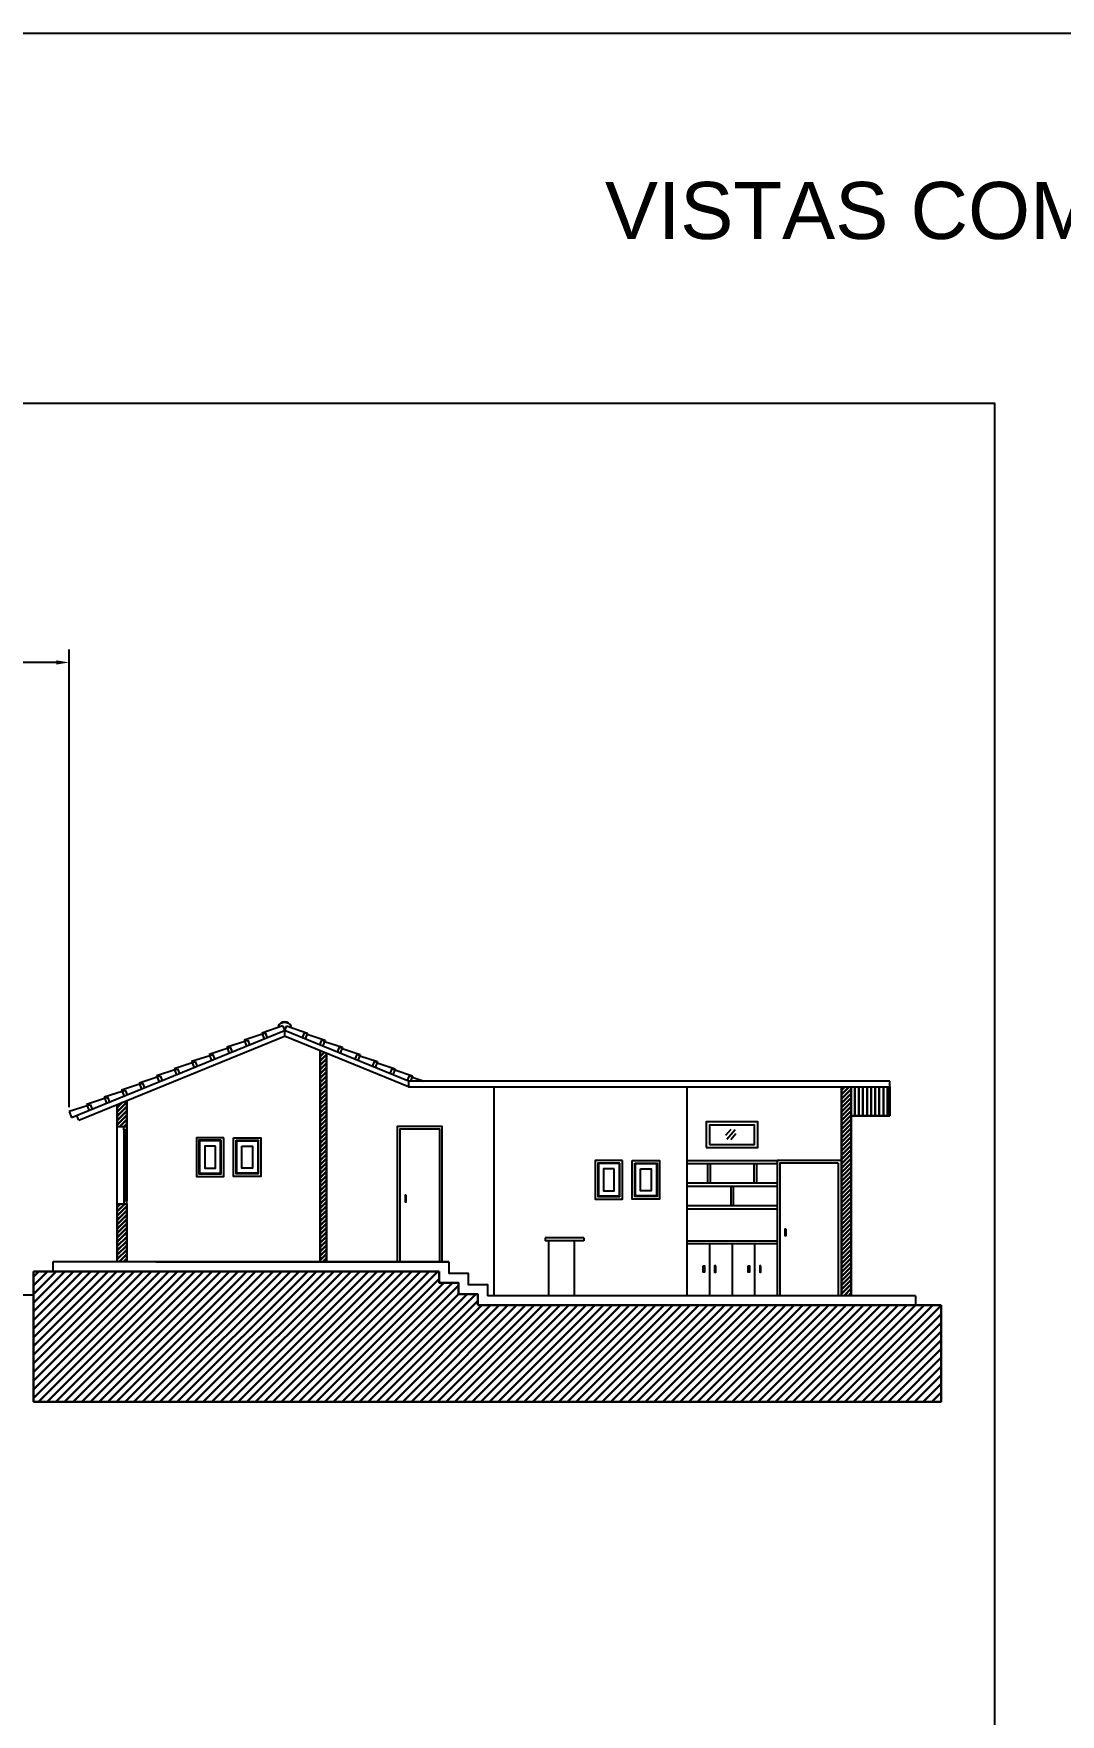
# Model space of a CAD drawing. Header units: metres. Extents: x 227 to 376, y 149 to 264.
# Drawn here: x 241.04 to 255.43, y 193.55 to 217.11 of the extents above; entities that cross this region are included whole.
import ezdxf

# ---------------------------------------------------------------- set-up
doc = ezdxf.new("R2010")
doc.units = ezdxf.units.M
doc.linetypes.add('CONTINUO', pattern=[0])
doc.layers.get('Defpoints').update_dxf_attribs({"color": 1})
for name, color, linetype, lineweight in [('Corte', 5, 'Continuous', 30), ('Cotas', 255, 'Continuous', 25), ('Cubierta', 2, 'Continuous', 25), ('Esquemas', 7, 'Continuous', 25), ('textos', 7, 'Continuous', 13)]:
    doc.layers.add(name, color=color, linetype=linetype, lineweight=lineweight)
doc.layers.add('Plano Arq', color=253, linetype='Continuous')
doc.layers.add('Zona Verde', color=3, linetype='Continuous')
doc.styles.add('0.3', font='', dxfattribs={"height": 0.3})
doc.styles.add('0.8', font='', dxfattribs={"height": 0.8})
doc.styles.get("Standard").update_dxf_attribs({"font": '', "height": 0.1})
doc.styles.get('0.3').set_extended_font_data('@Arial Unicode MS')
doc.styles.get('0.8').set_extended_font_data('@Arial Unicode MS')
doc.styles.get('Standard').set_extended_font_data('@Arial Unicode MS')
doc.dimstyles.get("Standard").update_dxf_attribs({"dimtxt": 0.1, "dimasz": 0.18, "dimexe": 0.18, "dimexo": 0.0625, "dimgap": 0.09, "dimtad": 0, "dimtih": 1, "dimtoh": 1, "dimzin": 0, "dimdsep": 46, "dimtxsty": 'Standard', "dimcen": 0.09, "dimclrd": 256, "dimclre": 256, "dimadec": 0, "dimazin": 0, "dimtfac": 1, "dimtofl": 0, "dimtmove": 0, "dimatfit": 3, "dimfxl": 1, "dimtolj": 1, "dimtzin": 0, "dimarcsym": 0})
pattern_1 = [(45, (-2237.690416, -763.40285), (-0.0303946533, 0.0303946533), [])]

# ---------------------------------------------------------------- blocks, each defined once
blk = doc.blocks.new('*D27')
at = {"layer": 'Cotas', "lineweight": -2, "ltscale": 2, "transparency": 16777216}
for p, q in [((236.969, 206.086), (236.969, 208.476)), ((241.535, 202.061), (241.535, 208.476)), ((237.149, 208.296), (238.661, 208.296)), ((241.355, 208.296), (239.843, 208.296))]:
    blk.add_line(p, q, dxfattribs=at)
at = {"layer": 'Cotas', "ltscale": 2, "transparency": 16777216}
for points in [[(237.149, 208.326), (237.149, 208.266), (236.969, 208.296)], [(241.355, 208.326), (241.355, 208.266), (241.535, 208.296)]]:
    blk.add_solid(points, dxfattribs=at)
at = {"layer": 'Defpoints', "color": 0, "ltscale": 2, "transparency": 16777216}
for p in [(236.969, 208.296), (236.969, 206.024), (241.535, 201.998)]:
    blk.add_point(p, dxfattribs=at)
at = {"layer": 'Cotas', "color": 0, "ltscale": 2, "transparency": 16777216, "insert": (239.252, 208.296), "char_height": 0.3, "width": 16.1146, "attachment_point": 5, "style": '0.3'}
blk.add_mtext('\\A1;3.2 m', dxfattribs=at)

msp = doc.modelspace()

# ---------------------------------------------------------------- hatches: boundary and pattern name
at = {"layer": 'Corte', "lineweight": 30}
h = msp.add_hatch(dxfattribs=at)
h.set_pattern_fill('ANSI31', color=256, scale=0.013538, style=0)
h.set_pattern_definition(pattern_1)
h.paths.add_polyline_path([(245.055, 199.892), (245.145, 199.892), (245.145, 202.817), (245.055, 202.853)])
h = msp.add_hatch(dxfattribs=at)
h.set_pattern_fill('ANSI31', color=256, scale=0.013538, style=0)
h.set_pattern_definition(pattern_1)
h.paths.add_polyline_path([(252.501, 202.348), (252.365, 202.348), (252.365, 199.418), (252.501, 199.418)])
at = {"layer": 'Corte'}
h = msp.add_hatch(dxfattribs=at)
h.set_pattern_fill('ANSI31', color=256, scale=0.018051, angle=45)
h.set_pattern_definition([(90, (-2127.873973, -784.07496), (-0.0573127079, 6e-18), [])])
h.paths.add_polyline_path([(252.501, 202.348), (252.501, 201.938), (253.042, 201.938), (253.042, 202.348)])
at = {"layer": 'Corte', "lineweight": 30}
h = msp.add_hatch(dxfattribs=at)
h.set_pattern_fill('ANSI31', color=256, scale=0.013538, style=0)
h.set_pattern_definition(pattern_1)
h.paths.add_polyline_path([(242.347, 202.154), (242.212, 202.099), (242.212, 201.788), (242.347, 201.788)])
h.paths.add_polyline_path([(242.212, 199.892), (242.347, 199.892), (242.347, 200.704), (242.302, 200.704), (242.212, 200.704)])
h = msp.add_hatch(dxfattribs=at)
h.set_pattern_fill('ANSI31', color=256, scale=0.027077, style=0)
h.set_pattern_definition([(45, (-2408.50463, -867.635674), (-0.0607893066, 0.0607893066), [])])
h.paths.add_polyline_path([(253.764, 197.929), (253.764, 199.283), (247.266, 199.283), (247.266, 199.441), (246.995, 199.441), (246.995, 199.599), (246.724, 199.599), (246.724, 199.757), (241.038, 199.757), (241.038, 197.929)])

# ---------------------------------------------------------------- linework, layer by layer
for p, q in [((245.055, 202.853), (245.055, 199.892)), ((245.145, 202.817), (245.145, 199.892)), ((252.365, 202.348), (252.365, 199.418)), ((252.501, 202.348), (252.501, 199.418)), ((242.212, 202.099), (242.212, 201.788)), ((242.347, 202.154), (242.347, 201.788)), ((252.501, 201.938), (252.501, 199.418)), ((253.764, 199.283), (247.266, 199.283)), ((253.764, 197.929), (253.764, 199.283))]:
    msp.add_line(p, q, dxfattribs=at)
at = {"layer": 'Corte'}
for p, q in [((253.042, 201.938), (253.042, 202.348)), ((252.501, 201.938), (253.042, 201.938)), ((242.212, 200.704), (242.212, 199.892)), ((242.347, 200.704), (242.347, 199.892)), ((241.76, 199.757), (241.038, 199.757)), ((241.038, 199.757), (241.038, 197.929)), ((246.724, 199.757), (241.76, 199.757)), ((241.038, 197.929), (253.764, 197.929))]:
    msp.add_line(p, q, dxfattribs=at)
msp.add_lwpolyline([(246.724, 199.757), (246.724, 199.599), (246.995, 199.599), (246.995, 199.441), (247.266, 199.441), (247.266, 199.283)], dxfattribs=at)
at = {"layer": 'Cubierta'}
for p, q in [((241.569, 201.915), (244.558, 203.134)), ((244.531, 203.201), (244.237, 203.1)), ((244.531, 203.201), (244.558, 203.134)), ((244.585, 203.201), (244.558, 203.134)), ((244.558, 203.134), (244.558, 203.056)), ((246.293, 202.426), (244.558, 203.134)), ((244.585, 203.201), (244.88, 203.1)), ((241.67, 201.878), (244.558, 203.056)), ((243.998, 202.983), (243.746, 202.9)), ((243.746, 202.9), (243.78, 202.816)), ((244.244, 203.084), (243.991, 203)), ((243.991, 203), (244.025, 202.916)), ((244.237, 203.1), (244.271, 203.017)), ((246.293, 202.348), (244.558, 203.056)), ((244.88, 203.1), (244.846, 203.017)), ((244.873, 203.084), (245.125, 203)), ((245.125, 203), (245.091, 202.916)), ((245.118, 202.983), (245.371, 202.9)), ((245.371, 202.9), (245.337, 202.816)), ((243.261, 202.683), (243.009, 202.599)), ((243.507, 202.783), (243.254, 202.699)), ((243.254, 202.699), (243.288, 202.616)), ((243.752, 202.883), (243.5, 202.8)), ((243.5, 202.8), (243.534, 202.716)), ((245.364, 202.883), (245.616, 202.8)), ((245.616, 202.8), (245.582, 202.716)), ((245.61, 202.783), (245.862, 202.699)), ((245.862, 202.699), (245.828, 202.616)), ((245.855, 202.683), (246.108, 202.599)), ((242.77, 202.482), (242.518, 202.399)), ((243.016, 202.583), (242.763, 202.499)), ((242.763, 202.499), (242.797, 202.416)), ((243.009, 202.599), (243.043, 202.516)), ((246.108, 202.599), (246.074, 202.516)), ((246.101, 202.583), (246.353, 202.499)), ((253.042, 202.426), (246.293, 202.426)), ((246.293, 202.426), (246.293, 202.348)), ((246.353, 202.499), (246.324, 202.426)), ((246.346, 202.482), (246.516, 202.426)), ((253.042, 202.348), (253.042, 202.426)), ((242.279, 202.282), (242.026, 202.199)), ((242.026, 202.199), (242.06, 202.115)), ((242.524, 202.382), (242.272, 202.299)), ((242.272, 202.299), (242.306, 202.215)), ((242.518, 202.399), (242.552, 202.315)), ((246.293, 202.348), (253.042, 202.348)), ((241.788, 202.082), (241.535, 201.998)), ((241.535, 201.998), (241.569, 201.915)), ((242.033, 202.182), (241.781, 202.098)), ((241.781, 202.098), (241.815, 202.015)), ((241.67, 201.878), (241.643, 201.945))]:
    msp.add_line(p, q, dxfattribs=at)
at = {"layer": 'Cubierta', "ltscale": 0.015}
for p, q in [((243.751, 202.885), (243.794, 202.9)), ((243.794, 202.9), (243.821, 202.833)), ((243.997, 202.985), (244.04, 203)), ((244.04, 203), (244.067, 202.934)), ((244.243, 203.086), (244.285, 203.101)), ((244.285, 203.101), (244.313, 203.034)), ((244.831, 203.101), (244.804, 203.034)), ((244.874, 203.086), (244.831, 203.101)), ((245.077, 203), (245.049, 202.934)), ((245.119, 202.985), (245.077, 203)), ((245.322, 202.9), (245.295, 202.833)), ((245.365, 202.885), (245.322, 202.9)), ((243.26, 202.685), (243.303, 202.7)), ((243.303, 202.7), (243.33, 202.633)), ((243.506, 202.785), (243.549, 202.8)), ((243.549, 202.8), (243.576, 202.733)), ((245.568, 202.8), (245.541, 202.733)), ((245.611, 202.785), (245.568, 202.8)), ((245.813, 202.7), (245.786, 202.633)), ((245.856, 202.685), (245.813, 202.7)), ((242.769, 202.485), (242.812, 202.499)), ((242.812, 202.499), (242.839, 202.433)), ((243.015, 202.585), (243.057, 202.6)), ((243.057, 202.6), (243.085, 202.533)), ((246.059, 202.6), (246.032, 202.533)), ((246.102, 202.585), (246.059, 202.6)), ((246.305, 202.499), (246.277, 202.433)), ((246.347, 202.485), (246.305, 202.499)), ((242.032, 202.184), (242.075, 202.199)), ((242.075, 202.199), (242.102, 202.132)), ((242.278, 202.284), (242.321, 202.299)), ((242.321, 202.299), (242.348, 202.232)), ((242.523, 202.384), (242.566, 202.399)), ((242.566, 202.399), (242.593, 202.332)), ((241.787, 202.084), (241.829, 202.099)), ((241.829, 202.099), (241.857, 202.032))]:
    msp.add_line(p, q, dxfattribs=at)
at = {"layer": 'Cubierta'}
msp.add_lwpolyline([(244.468, 203.195), (244.472, 203.194, -0.681818), (244.645, 203.194), (244.648, 203.195, 0.681818)], format="xyb", close=True, dxfattribs=at)
at = {"layer": 'Esquemas'}
for points in [[(227.174, 149.48), (283.696, 149.48), (283.696, 217.113), (227.174, 217.113)], [(228.344, 211.93), (254.512, 211.93), (254.512, 182.199), (228.344, 182.199)]]:
    msp.add_lwpolyline(points, close=True, dxfattribs=at)
at = {"layer": 'Plano Arq'}
for p, q in [((247.49, 202.348), (247.49, 199.418)), ((250.199, 202.348), (250.199, 199.418)), ((242.212, 201.788), (242.347, 201.788)), ((242.212, 200.704), (242.212, 201.788)), ((242.302, 201.742), (242.302, 200.75)), ((242.324, 201.742), (242.324, 200.75)), ((242.347, 201.742), (242.347, 200.75)), ((250.744, 201.668), (250.818, 201.753)), ((250.756, 201.613), (250.874, 201.749)), ((250.812, 201.608), (250.886, 201.693)), ((250.199, 201.314), (251.463, 201.314)), ((250.199, 201.269), (251.463, 201.269)), ((250.488, 201.269), (250.488, 200.998)), ((250.524, 201.269), (250.524, 200.998)), ((251.138, 201.269), (251.138, 200.998)), ((251.174, 201.269), (251.174, 200.998)), ((252.32, 201.278), (252.32, 199.418)), ((250.199, 200.998), (251.463, 200.998)), ((250.199, 200.953), (251.463, 200.953)), ((250.813, 200.953), (250.813, 200.682)), ((250.849, 200.953), (250.849, 200.682)), ((242.212, 200.704), (242.347, 200.704)), ((250.199, 200.682), (251.463, 200.682)), ((250.199, 200.637), (251.463, 200.637)), ((248.753, 200.231), (248.212, 200.231)), ((248.212, 200.231), (248.212, 200.185)), ((248.753, 200.185), (248.212, 200.185)), ((248.257, 200.185), (248.257, 199.418)), ((248.618, 200.185), (248.618, 199.418)), ((248.753, 200.231), (248.753, 200.185)), ((250.199, 200.185), (251.463, 200.185)), ((250.199, 200.149), (251.463, 200.149)), ((250.515, 200.149), (250.515, 199.418)), ((250.831, 200.149), (250.831, 199.418)), ((251.147, 200.149), (251.147, 199.418)), ((246.86, 199.892), (241.309, 199.892)), ((241.309, 199.892), (241.309, 199.757)), ((242.753, 199.892), (246.86, 199.892)), ((253.403, 199.418), (247.401, 199.418)), ((253.403, 199.418), (253.403, 199.283))]:
    msp.add_line(p, q, dxfattribs=at)
for points in [[(242.347, 201.788), (242.347, 201.742), (242.302, 201.742), (242.302, 201.788), (242.347, 201.788)], [(246.769, 199.892), (246.769, 201.788), (246.138, 201.788), (246.138, 199.892)], [(246.733, 199.892), (246.733, 201.751), (246.174, 201.751), (246.174, 199.892)], [(252.365, 201.314), (251.463, 201.314), (251.463, 199.418)], [(252.32, 201.278), (251.499, 201.278), (251.499, 199.418)], [(242.347, 200.704), (242.347, 200.75), (242.302, 200.75), (242.302, 200.704), (242.347, 200.704)], [(246.86, 199.892), (246.86, 199.734), (247.131, 199.734), (247.131, 199.576), (247.401, 199.576), (247.401, 199.418)]]:
    msp.add_lwpolyline(points, dxfattribs=at)
for points in [[(250.47, 201.494), (251.192, 201.494), (251.192, 201.855), (250.47, 201.855)], [(250.515, 201.539), (251.147, 201.539), (251.147, 201.81), (250.515, 201.81)], [(243.705, 201.632), (243.321, 201.632), (243.321, 201.091), (243.705, 201.091)], [(243.669, 201.596), (243.357, 201.596), (243.357, 201.127), (243.669, 201.127)], [(243.66, 201.587), (243.366, 201.587), (243.366, 201.136), (243.66, 201.136)], [(243.588, 201.515), (243.439, 201.515), (243.439, 201.208), (243.588, 201.208)], [(243.841, 201.632), (244.225, 201.632), (244.225, 201.091), (243.841, 201.091)], [(243.877, 201.596), (244.189, 201.596), (244.189, 201.127), (243.877, 201.127)], [(243.886, 201.587), (244.18, 201.587), (244.18, 201.136), (243.886, 201.136)], [(243.958, 201.515), (244.108, 201.515), (244.108, 201.208), (243.958, 201.208)], [(249.296, 201.314), (248.912, 201.314), (248.912, 200.772), (249.296, 200.772)], [(249.26, 201.278), (248.948, 201.278), (248.948, 200.808), (249.26, 200.808)], [(249.251, 201.269), (248.957, 201.269), (248.957, 200.817), (249.251, 200.817)], [(249.432, 201.314), (249.816, 201.314), (249.816, 200.772), (249.432, 200.772)], [(249.468, 201.278), (249.78, 201.278), (249.78, 200.808), (249.468, 200.808)], [(249.477, 201.269), (249.771, 201.269), (249.771, 200.817), (249.477, 200.817)], [(249.179, 201.196), (249.029, 201.196), (249.029, 200.889), (249.179, 200.889)], [(249.549, 201.196), (249.699, 201.196), (249.699, 200.889), (249.549, 200.889)], [(246.264, 200.826), (246.246, 200.826), (246.246, 200.736), (246.264, 200.736)], [(251.589, 200.352), (251.571, 200.352), (251.571, 200.262), (251.589, 200.262)], [(250.425, 199.837), (250.443, 199.837), (250.443, 199.747), (250.425, 199.747)], [(250.605, 199.837), (250.587, 199.837), (250.587, 199.747), (250.605, 199.747)], [(251.057, 199.837), (251.075, 199.837), (251.075, 199.747), (251.057, 199.747)], [(251.237, 199.837), (251.219, 199.837), (251.219, 199.747), (251.237, 199.747)]]:
    msp.add_lwpolyline(points, close=True, dxfattribs=at)
at = {"layer": 'Zona Verde', "linetype": 'CONTINUO', "ltscale": 2}
msp.add_line((235.895, 199.427), (241.038, 199.428), dxfattribs=at)

# ---------------------------------------------------------------- texts
at = {"layer": 'textos', "insert": (256.81, 215.033), "char_height": 0.8, "attachment_point": 2, "style": '0.8'}
msp.add_mtext_dynamic_manual_height_columns('VISTAS COMPLEMENTARIAS', width=17.55536, gutter_width=0.5, heights=[0], dxfattribs=at)

# ---------------------------------------------------------------- dimensions: what is measured, and where the dimension line sits
at = {"layer": 'Cotas', "ltscale": 2}
dim = msp.add_linear_dim(base=(236.969, 208.296), p1=(241.535, 201.998), p2=(236.969, 206.024), text='3.2 m', dimstyle='Standard', override={"dimtxsty": '0.3'}, dxfattribs=at)
dim.commit()
dim.dimension.update_dxf_attribs({"geometry": '*D27', "text_midpoint": (239.252, 208.296)})

doc.saveas('drawing.dxf')
